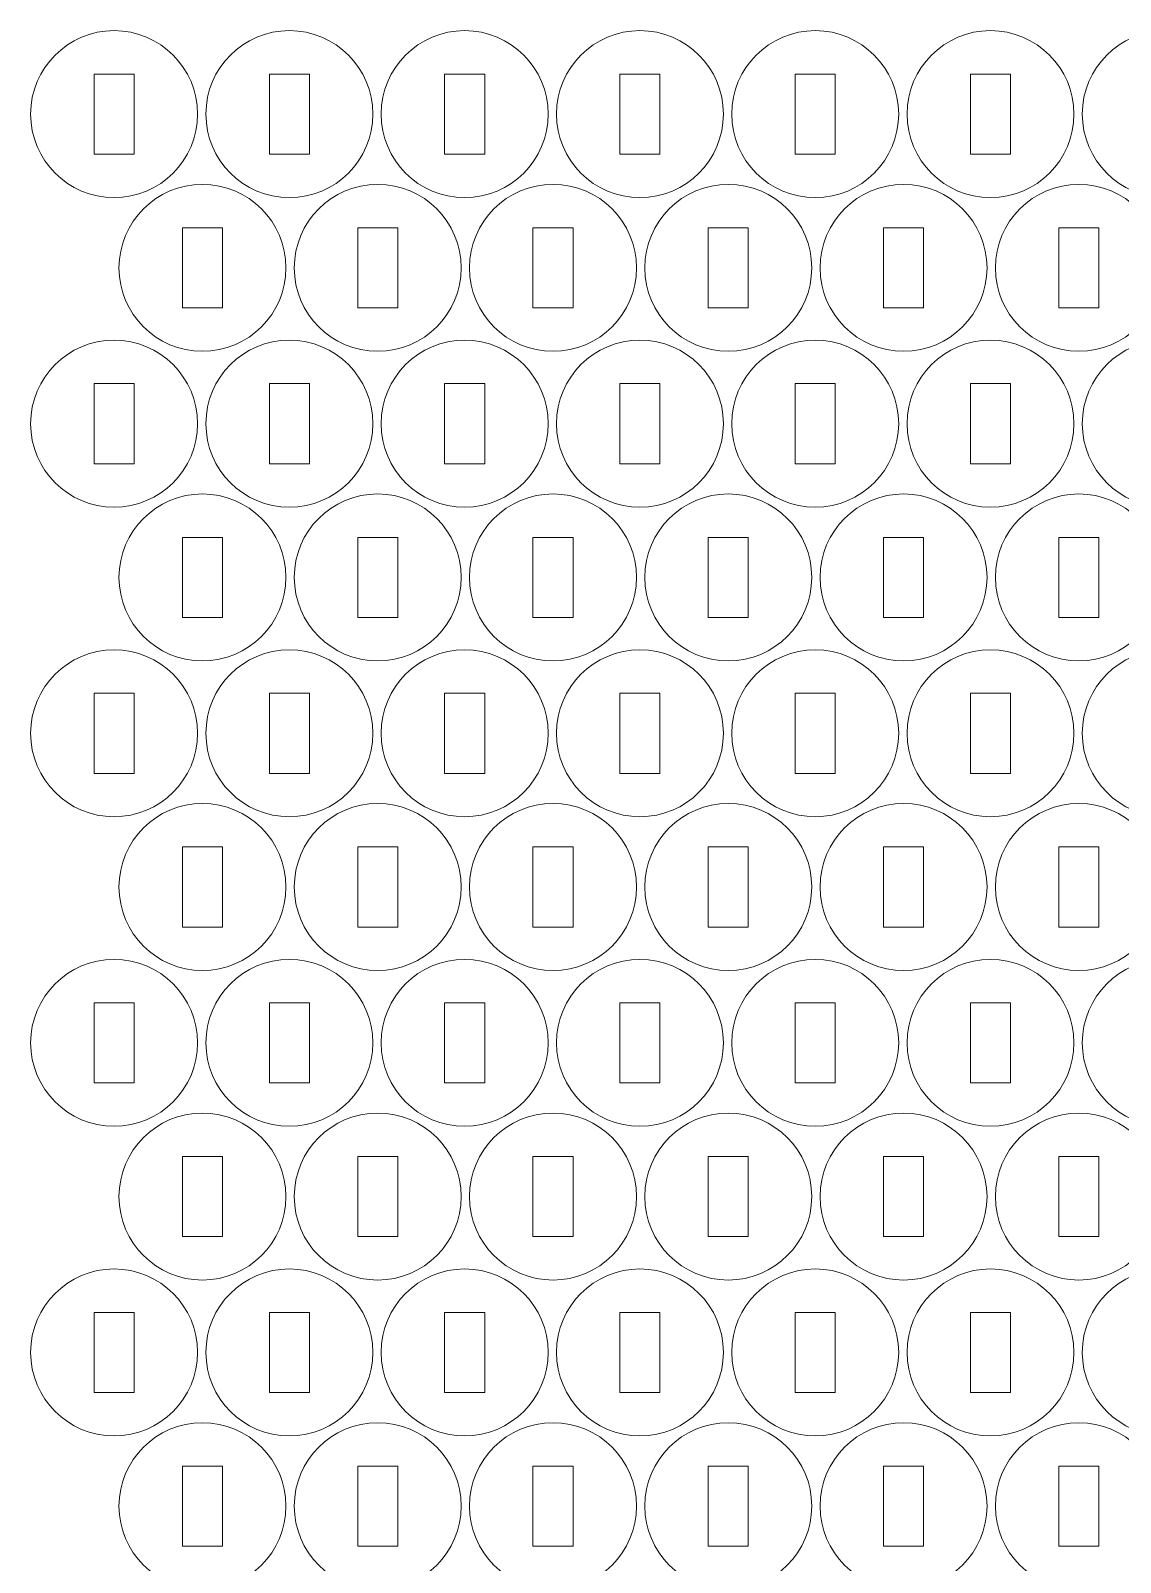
# Model space of a CAD drawing. Header units: millimetres. Extents: x -587 to 587, y -183 to 183.
# Drawn here: x 147.5 to 229.1, y 67.8 to 182.5 of the extents above; entities that cross this region are included whole.
import ezdxf

# ---------------------------------------------------------------- set-up
doc = ezdxf.new("R2010")
doc.units = ezdxf.units.MM
doc.header["$MEASUREMENT"] = 0
doc.layers.add('Camada 1', color=7, linetype='Continuous')

msp = doc.modelspace()

# ---------------------------------------------------------------- linework, layer by layer
at = {"layer": 'Camada 1', "lineweight": 20}
for points in [[(153.7923, 182.5051), (157.2441, 182.5051), (160.0423, 179.7069), (160.0423, 176.2551), (160.0423, 176.2551), (160.0423, 172.8033), (157.2441, 170.0051), (153.7923, 170.0051), (153.7923, 170.0051), (150.3405, 170.0051), (147.5423, 172.8033), (147.5423, 176.2551), (147.5423, 176.2551), (147.5423, 179.7069), (150.3405, 182.5051), (153.7923, 182.5051)], [(166.9156, 182.5051), (170.3674, 182.5051), (173.1656, 179.7069), (173.1656, 176.2551), (173.1656, 176.2551), (173.1656, 172.8033), (170.3674, 170.0051), (166.9156, 170.0051), (166.9156, 170.0051), (163.4638, 170.0051), (160.6656, 172.8033), (160.6656, 176.2551), (160.6656, 176.2551), (160.6656, 179.7069), (163.4638, 182.5051), (166.9156, 182.5051)], [(180.0389, 182.5051), (183.4907, 182.5051), (186.2889, 179.7069), (186.2889, 176.2551), (186.2889, 176.2551), (186.2889, 172.8033), (183.4907, 170.0051), (180.0389, 170.0051), (180.0389, 170.0051), (176.5871, 170.0051), (173.7889, 172.8033), (173.7889, 176.2551), (173.7889, 176.2551), (173.7889, 179.7069), (176.5871, 182.5051), (180.0389, 182.5051)], [(193.1622, 182.5051), (196.614, 182.5051), (199.4122, 179.7069), (199.4122, 176.2551), (199.4122, 176.2551), (199.4122, 172.8033), (196.614, 170.0051), (193.1622, 170.0051), (193.1622, 170.0051), (189.7104, 170.0051), (186.9122, 172.8033), (186.9122, 176.2551), (186.9122, 176.2551), (186.9122, 179.7069), (189.7104, 182.5051), (193.1622, 182.5051)], [(206.2855, 182.5051), (209.7373, 182.5051), (212.5355, 179.7069), (212.5355, 176.2551), (212.5355, 176.2551), (212.5355, 172.8033), (209.7373, 170.0051), (206.2855, 170.0051), (206.2855, 170.0051), (202.8337, 170.0051), (200.0355, 172.8033), (200.0355, 176.2551), (200.0355, 176.2551), (200.0355, 179.7069), (202.8337, 182.5051), (206.2855, 182.5051)], [(219.4088, 182.5051), (222.8606, 182.5051), (225.6588, 179.7069), (225.6588, 176.2551), (225.6588, 176.2551), (225.6588, 172.8033), (222.8606, 170.0051), (219.4088, 170.0051), (219.4088, 170.0051), (215.957, 170.0051), (213.1588, 172.8033), (213.1588, 176.2551), (213.1588, 176.2551), (213.1588, 179.7069), (215.957, 182.5051), (219.4088, 182.5051)], [(232.5321, 182.5051), (235.9839, 182.5051), (238.7821, 179.7069), (238.7821, 176.2551), (238.7821, 176.2551), (238.7821, 172.8033), (235.9839, 170.0051), (232.5321, 170.0051), (232.5321, 170.0051), (229.0803, 170.0051), (226.2821, 172.8033), (226.2821, 176.2551), (226.2821, 176.2551), (226.2821, 179.7069), (229.0803, 182.5051), (232.5321, 182.5051)], [(152.2923, 179.2551), (152.2923, 179.2551), (155.2923, 179.2551), (155.2923, 179.2551), (155.2923, 179.2551), (155.2923, 179.2551), (155.2923, 173.2551), (155.2923, 173.2551), (155.2923, 173.2551), (155.2923, 173.2551), (152.2923, 173.2551), (152.2923, 173.2551), (152.2923, 173.2551), (152.2923, 173.2551), (152.2923, 179.2551), (152.2923, 179.2551)], [(165.4156, 179.2551), (165.4156, 179.2551), (168.4156, 179.2551), (168.4156, 179.2551), (168.4156, 179.2551), (168.4156, 179.2551), (168.4156, 173.2551), (168.4156, 173.2551), (168.4156, 173.2551), (168.4156, 173.2551), (165.4156, 173.2551), (165.4156, 173.2551), (165.4156, 173.2551), (165.4156, 173.2551), (165.4156, 179.2551), (165.4156, 179.2551)], [(178.5389, 179.2551), (178.5389, 179.2551), (181.5389, 179.2551), (181.5389, 179.2551), (181.5389, 179.2551), (181.5389, 179.2551), (181.5389, 173.2551), (181.5389, 173.2551), (181.5389, 173.2551), (181.5389, 173.2551), (178.5389, 173.2551), (178.5389, 173.2551), (178.5389, 173.2551), (178.5389, 173.2551), (178.5389, 179.2551), (178.5389, 179.2551)], [(191.6622, 179.2551), (191.6622, 179.2551), (194.6622, 179.2551), (194.6622, 179.2551), (194.6622, 179.2551), (194.6622, 179.2551), (194.6622, 173.2551), (194.6622, 173.2551), (194.6622, 173.2551), (194.6622, 173.2551), (191.6622, 173.2551), (191.6622, 173.2551), (191.6622, 173.2551), (191.6622, 173.2551), (191.6622, 179.2551), (191.6622, 179.2551)], [(204.7855, 179.2551), (204.7855, 179.2551), (207.7855, 179.2551), (207.7855, 179.2551), (207.7855, 179.2551), (207.7855, 179.2551), (207.7855, 173.2551), (207.7855, 173.2551), (207.7855, 173.2551), (207.7855, 173.2551), (204.7855, 173.2551), (204.7855, 173.2551), (204.7855, 173.2551), (204.7855, 173.2551), (204.7855, 179.2551), (204.7855, 179.2551)], [(217.9088, 179.2551), (217.9088, 179.2551), (220.9088, 179.2551), (220.9088, 179.2551), (220.9088, 179.2551), (220.9088, 179.2551), (220.9088, 173.2551), (220.9088, 173.2551), (220.9088, 173.2551), (220.9088, 173.2551), (217.9088, 173.2551), (217.9088, 173.2551), (217.9088, 173.2551), (217.9088, 173.2551), (217.9088, 179.2551), (217.9088, 179.2551)], [(160.4069, 170.9956), (163.8587, 170.9956), (166.6569, 168.1974), (166.6569, 164.7456), (166.6569, 164.7456), (166.6569, 161.2938), (163.8587, 158.4956), (160.4069, 158.4956), (160.4069, 158.4956), (156.9551, 158.4956), (154.1569, 161.2938), (154.1569, 164.7456), (154.1569, 164.7456), (154.1569, 168.1974), (156.9551, 170.9956), (160.4069, 170.9956)], [(173.5302, 170.9956), (176.982, 170.9956), (179.7802, 168.1974), (179.7802, 164.7456), (179.7802, 164.7456), (179.7802, 161.2938), (176.982, 158.4956), (173.5302, 158.4956), (173.5302, 158.4956), (170.0784, 158.4956), (167.2802, 161.2938), (167.2802, 164.7456), (167.2802, 164.7456), (167.2802, 168.1974), (170.0784, 170.9956), (173.5302, 170.9956)], [(186.6535, 170.9956), (190.1053, 170.9956), (192.9035, 168.1974), (192.9035, 164.7456), (192.9035, 164.7456), (192.9035, 161.2938), (190.1053, 158.4956), (186.6535, 158.4956), (186.6535, 158.4956), (183.2017, 158.4956), (180.4035, 161.2938), (180.4035, 164.7456), (180.4035, 164.7456), (180.4035, 168.1974), (183.2017, 170.9956), (186.6535, 170.9956)], [(199.7768, 170.9956), (203.2286, 170.9956), (206.0268, 168.1974), (206.0268, 164.7456), (206.0268, 164.7456), (206.0268, 161.2938), (203.2286, 158.4956), (199.7768, 158.4956), (199.7768, 158.4956), (196.325, 158.4956), (193.5268, 161.2938), (193.5268, 164.7456), (193.5268, 164.7456), (193.5268, 168.1974), (196.325, 170.9956), (199.7768, 170.9956)], [(212.9001, 170.9956), (216.3519, 170.9956), (219.1501, 168.1974), (219.1501, 164.7456), (219.1501, 164.7456), (219.1501, 161.2938), (216.3519, 158.4956), (212.9001, 158.4956), (212.9001, 158.4956), (209.4483, 158.4956), (206.6501, 161.2938), (206.6501, 164.7456), (206.6501, 164.7456), (206.6501, 168.1974), (209.4483, 170.9956), (212.9001, 170.9956)], [(226.0234, 170.9956), (229.4752, 170.9956), (232.2734, 168.1974), (232.2734, 164.7456), (232.2734, 164.7456), (232.2734, 161.2938), (229.4752, 158.4956), (226.0234, 158.4956), (226.0234, 158.4956), (222.5716, 158.4956), (219.7734, 161.2938), (219.7734, 164.7456), (219.7734, 164.7456), (219.7734, 168.1974), (222.5716, 170.9956), (226.0234, 170.9956)], [(158.9069, 167.7456), (158.9069, 167.7456), (161.9069, 167.7456), (161.9069, 167.7456), (161.9069, 167.7456), (161.9069, 167.7456), (161.9069, 161.7456), (161.9069, 161.7456), (161.9069, 161.7456), (161.9069, 161.7456), (158.9069, 161.7456), (158.9069, 161.7456), (158.9069, 161.7456), (158.9069, 161.7456), (158.9069, 167.7456), (158.9069, 167.7456)], [(172.0302, 167.7456), (172.0302, 167.7456), (175.0302, 167.7456), (175.0302, 167.7456), (175.0302, 167.7456), (175.0302, 167.7456), (175.0302, 161.7456), (175.0302, 161.7456), (175.0302, 161.7456), (175.0302, 161.7456), (172.0302, 161.7456), (172.0302, 161.7456), (172.0302, 161.7456), (172.0302, 161.7456), (172.0302, 167.7456), (172.0302, 167.7456)], [(185.1535, 167.7456), (185.1535, 167.7456), (188.1535, 167.7456), (188.1535, 167.7456), (188.1535, 167.7456), (188.1535, 167.7456), (188.1535, 161.7456), (188.1535, 161.7456), (188.1535, 161.7456), (188.1535, 161.7456), (185.1535, 161.7456), (185.1535, 161.7456), (185.1535, 161.7456), (185.1535, 161.7456), (185.1535, 167.7456), (185.1535, 167.7456)], [(198.2768, 167.7456), (198.2768, 167.7456), (201.2768, 167.7456), (201.2768, 167.7456), (201.2768, 167.7456), (201.2768, 167.7456), (201.2768, 161.7456), (201.2768, 161.7456), (201.2768, 161.7456), (201.2768, 161.7456), (198.2768, 161.7456), (198.2768, 161.7456), (198.2768, 161.7456), (198.2768, 161.7456), (198.2768, 167.7456), (198.2768, 167.7456)], [(211.4001, 167.7456), (211.4001, 167.7456), (214.4001, 167.7456), (214.4001, 167.7456), (214.4001, 167.7456), (214.4001, 167.7456), (214.4001, 161.7456), (214.4001, 161.7456), (214.4001, 161.7456), (214.4001, 161.7456), (211.4001, 161.7456), (211.4001, 161.7456), (211.4001, 161.7456), (211.4001, 161.7456), (211.4001, 167.7456), (211.4001, 167.7456)], [(224.5234, 167.7456), (224.5234, 167.7456), (227.5234, 167.7456), (227.5234, 167.7456), (227.5234, 167.7456), (227.5234, 167.7456), (227.5234, 161.7456), (227.5234, 161.7456), (227.5234, 161.7456), (227.5234, 161.7456), (224.5234, 161.7456), (224.5234, 161.7456), (224.5234, 161.7456), (224.5234, 161.7456), (224.5234, 167.7456), (224.5234, 167.7456)], [(153.7923, 159.3275), (157.2441, 159.3275), (160.0423, 156.5293), (160.0423, 153.0775), (160.0423, 153.0775), (160.0423, 149.6257), (157.2441, 146.8275), (153.7923, 146.8275), (153.7923, 146.8275), (150.3405, 146.8275), (147.5423, 149.6257), (147.5423, 153.0775), (147.5423, 153.0775), (147.5423, 156.5293), (150.3405, 159.3275), (153.7923, 159.3275)], [(166.9156, 159.3275), (170.3674, 159.3275), (173.1656, 156.5293), (173.1656, 153.0775), (173.1656, 153.0775), (173.1656, 149.6257), (170.3674, 146.8275), (166.9156, 146.8275), (166.9156, 146.8275), (163.4638, 146.8275), (160.6656, 149.6257), (160.6656, 153.0775), (160.6656, 153.0775), (160.6656, 156.5293), (163.4638, 159.3275), (166.9156, 159.3275)], [(180.0389, 159.3275), (183.4907, 159.3275), (186.2889, 156.5293), (186.2889, 153.0775), (186.2889, 153.0775), (186.2889, 149.6257), (183.4907, 146.8275), (180.0389, 146.8275), (180.0389, 146.8275), (176.5871, 146.8275), (173.7889, 149.6257), (173.7889, 153.0775), (173.7889, 153.0775), (173.7889, 156.5293), (176.5871, 159.3275), (180.0389, 159.3275)], [(193.1622, 159.3275), (196.614, 159.3275), (199.4122, 156.5293), (199.4122, 153.0775), (199.4122, 153.0775), (199.4122, 149.6257), (196.614, 146.8275), (193.1622, 146.8275), (193.1622, 146.8275), (189.7104, 146.8275), (186.9122, 149.6257), (186.9122, 153.0775), (186.9122, 153.0775), (186.9122, 156.5293), (189.7104, 159.3275), (193.1622, 159.3275)], [(206.2855, 159.3275), (209.7373, 159.3275), (212.5355, 156.5293), (212.5355, 153.0775), (212.5355, 153.0775), (212.5355, 149.6257), (209.7373, 146.8275), (206.2855, 146.8275), (206.2855, 146.8275), (202.8337, 146.8275), (200.0355, 149.6257), (200.0355, 153.0775), (200.0355, 153.0775), (200.0355, 156.5293), (202.8337, 159.3275), (206.2855, 159.3275)], [(219.4088, 159.3275), (222.8606, 159.3275), (225.6588, 156.5293), (225.6588, 153.0775), (225.6588, 153.0775), (225.6588, 149.6257), (222.8606, 146.8275), (219.4088, 146.8275), (219.4088, 146.8275), (215.957, 146.8275), (213.1588, 149.6257), (213.1588, 153.0775), (213.1588, 153.0775), (213.1588, 156.5293), (215.957, 159.3275), (219.4088, 159.3275)], [(232.5321, 159.3275), (235.9839, 159.3275), (238.7821, 156.5293), (238.7821, 153.0775), (238.7821, 153.0775), (238.7821, 149.6257), (235.9839, 146.8275), (232.5321, 146.8275), (232.5321, 146.8275), (229.0803, 146.8275), (226.2821, 149.6257), (226.2821, 153.0775), (226.2821, 153.0775), (226.2821, 156.5293), (229.0803, 159.3275), (232.5321, 159.3275)], [(152.2923, 156.0775), (152.2923, 156.0775), (155.2923, 156.0775), (155.2923, 156.0775), (155.2923, 156.0775), (155.2923, 156.0775), (155.2923, 150.0775), (155.2923, 150.0775), (155.2923, 150.0775), (155.2923, 150.0775), (152.2923, 150.0775), (152.2923, 150.0775), (152.2923, 150.0775), (152.2923, 150.0775), (152.2923, 156.0775), (152.2923, 156.0775)], [(165.4156, 156.0775), (165.4156, 156.0775), (168.4156, 156.0775), (168.4156, 156.0775), (168.4156, 156.0775), (168.4156, 156.0775), (168.4156, 150.0775), (168.4156, 150.0775), (168.4156, 150.0775), (168.4156, 150.0775), (165.4156, 150.0775), (165.4156, 150.0775), (165.4156, 150.0775), (165.4156, 150.0775), (165.4156, 156.0775), (165.4156, 156.0775)], [(178.5389, 156.0775), (178.5389, 156.0775), (181.5389, 156.0775), (181.5389, 156.0775), (181.5389, 156.0775), (181.5389, 156.0775), (181.5389, 150.0775), (181.5389, 150.0775), (181.5389, 150.0775), (181.5389, 150.0775), (178.5389, 150.0775), (178.5389, 150.0775), (178.5389, 150.0775), (178.5389, 150.0775), (178.5389, 156.0775), (178.5389, 156.0775)], [(191.6622, 156.0775), (191.6622, 156.0775), (194.6622, 156.0775), (194.6622, 156.0775), (194.6622, 156.0775), (194.6622, 156.0775), (194.6622, 150.0775), (194.6622, 150.0775), (194.6622, 150.0775), (194.6622, 150.0775), (191.6622, 150.0775), (191.6622, 150.0775), (191.6622, 150.0775), (191.6622, 150.0775), (191.6622, 156.0775), (191.6622, 156.0775)], [(204.7855, 156.0775), (204.7855, 156.0775), (207.7855, 156.0775), (207.7855, 156.0775), (207.7855, 156.0775), (207.7855, 156.0775), (207.7855, 150.0775), (207.7855, 150.0775), (207.7855, 150.0775), (207.7855, 150.0775), (204.7855, 150.0775), (204.7855, 150.0775), (204.7855, 150.0775), (204.7855, 150.0775), (204.7855, 156.0775), (204.7855, 156.0775)], [(217.9088, 156.0775), (217.9088, 156.0775), (220.9088, 156.0775), (220.9088, 156.0775), (220.9088, 156.0775), (220.9088, 156.0775), (220.9088, 150.0775), (220.9088, 150.0775), (220.9088, 150.0775), (220.9088, 150.0775), (217.9088, 150.0775), (217.9088, 150.0775), (217.9088, 150.0775), (217.9088, 150.0775), (217.9088, 156.0775), (217.9088, 156.0775)], [(160.4069, 147.818), (163.8587, 147.818), (166.6569, 145.0198), (166.6569, 141.568), (166.6569, 141.568), (166.6569, 138.1162), (163.8587, 135.318), (160.4069, 135.318), (160.4069, 135.318), (156.9551, 135.318), (154.1569, 138.1162), (154.1569, 141.568), (154.1569, 141.568), (154.1569, 145.0198), (156.9551, 147.818), (160.4069, 147.818)], [(173.5302, 147.818), (176.982, 147.818), (179.7802, 145.0198), (179.7802, 141.568), (179.7802, 141.568), (179.7802, 138.1162), (176.982, 135.318), (173.5302, 135.318), (173.5302, 135.318), (170.0784, 135.318), (167.2802, 138.1162), (167.2802, 141.568), (167.2802, 141.568), (167.2802, 145.0198), (170.0784, 147.818), (173.5302, 147.818)], [(186.6535, 147.818), (190.1053, 147.818), (192.9035, 145.0198), (192.9035, 141.568), (192.9035, 141.568), (192.9035, 138.1162), (190.1053, 135.318), (186.6535, 135.318), (186.6535, 135.318), (183.2017, 135.318), (180.4035, 138.1162), (180.4035, 141.568), (180.4035, 141.568), (180.4035, 145.0198), (183.2017, 147.818), (186.6535, 147.818)], [(199.7768, 147.818), (203.2286, 147.818), (206.0268, 145.0198), (206.0268, 141.568), (206.0268, 141.568), (206.0268, 138.1162), (203.2286, 135.318), (199.7768, 135.318), (199.7768, 135.318), (196.325, 135.318), (193.5268, 138.1162), (193.5268, 141.568), (193.5268, 141.568), (193.5268, 145.0198), (196.325, 147.818), (199.7768, 147.818)], [(212.9001, 147.818), (216.3519, 147.818), (219.1501, 145.0198), (219.1501, 141.568), (219.1501, 141.568), (219.1501, 138.1162), (216.3519, 135.318), (212.9001, 135.318), (212.9001, 135.318), (209.4483, 135.318), (206.6501, 138.1162), (206.6501, 141.568), (206.6501, 141.568), (206.6501, 145.0198), (209.4483, 147.818), (212.9001, 147.818)], [(226.0234, 147.818), (229.4752, 147.818), (232.2734, 145.0198), (232.2734, 141.568), (232.2734, 141.568), (232.2734, 138.1162), (229.4752, 135.318), (226.0234, 135.318), (226.0234, 135.318), (222.5716, 135.318), (219.7734, 138.1162), (219.7734, 141.568), (219.7734, 141.568), (219.7734, 145.0198), (222.5716, 147.818), (226.0234, 147.818)], [(158.9069, 144.568), (158.9069, 144.568), (161.9069, 144.568), (161.9069, 144.568), (161.9069, 144.568), (161.9069, 144.568), (161.9069, 138.568), (161.9069, 138.568), (161.9069, 138.568), (161.9069, 138.568), (158.9069, 138.568), (158.9069, 138.568), (158.9069, 138.568), (158.9069, 138.568), (158.9069, 144.568), (158.9069, 144.568)], [(172.0302, 144.568), (172.0302, 144.568), (175.0302, 144.568), (175.0302, 144.568), (175.0302, 144.568), (175.0302, 144.568), (175.0302, 138.568), (175.0302, 138.568), (175.0302, 138.568), (175.0302, 138.568), (172.0302, 138.568), (172.0302, 138.568), (172.0302, 138.568), (172.0302, 138.568), (172.0302, 144.568), (172.0302, 144.568)], [(185.1535, 144.568), (185.1535, 144.568), (188.1535, 144.568), (188.1535, 144.568), (188.1535, 144.568), (188.1535, 144.568), (188.1535, 138.568), (188.1535, 138.568), (188.1535, 138.568), (188.1535, 138.568), (185.1535, 138.568), (185.1535, 138.568), (185.1535, 138.568), (185.1535, 138.568), (185.1535, 144.568), (185.1535, 144.568)], [(198.2768, 144.568), (198.2768, 144.568), (201.2768, 144.568), (201.2768, 144.568), (201.2768, 144.568), (201.2768, 144.568), (201.2768, 138.568), (201.2768, 138.568), (201.2768, 138.568), (201.2768, 138.568), (198.2768, 138.568), (198.2768, 138.568), (198.2768, 138.568), (198.2768, 138.568), (198.2768, 144.568), (198.2768, 144.568)], [(211.4001, 144.568), (211.4001, 144.568), (214.4001, 144.568), (214.4001, 144.568), (214.4001, 144.568), (214.4001, 144.568), (214.4001, 138.568), (214.4001, 138.568), (214.4001, 138.568), (214.4001, 138.568), (211.4001, 138.568), (211.4001, 138.568), (211.4001, 138.568), (211.4001, 138.568), (211.4001, 144.568), (211.4001, 144.568)], [(224.5234, 144.568), (224.5234, 144.568), (227.5234, 144.568), (227.5234, 144.568), (227.5234, 144.568), (227.5234, 144.568), (227.5234, 138.568), (227.5234, 138.568), (227.5234, 138.568), (227.5234, 138.568), (224.5234, 138.568), (224.5234, 138.568), (224.5234, 138.568), (224.5234, 138.568), (224.5234, 144.568), (224.5234, 144.568)], [(153.7923, 136.1499), (157.2441, 136.1499), (160.0423, 133.3517), (160.0423, 129.8999), (160.0423, 129.8999), (160.0423, 126.4481), (157.2441, 123.6499), (153.7923, 123.6499), (153.7923, 123.6499), (150.3405, 123.6499), (147.5423, 126.4481), (147.5423, 129.8999), (147.5423, 129.8999), (147.5423, 133.3517), (150.3405, 136.1499), (153.7923, 136.1499)], [(166.9156, 136.1499), (170.3674, 136.1499), (173.1656, 133.3517), (173.1656, 129.8999), (173.1656, 129.8999), (173.1656, 126.4481), (170.3674, 123.6499), (166.9156, 123.6499), (166.9156, 123.6499), (163.4638, 123.6499), (160.6656, 126.4481), (160.6656, 129.8999), (160.6656, 129.8999), (160.6656, 133.3517), (163.4638, 136.1499), (166.9156, 136.1499)], [(180.0389, 136.1499), (183.4907, 136.1499), (186.2889, 133.3517), (186.2889, 129.8999), (186.2889, 129.8999), (186.2889, 126.4481), (183.4907, 123.6499), (180.0389, 123.6499), (180.0389, 123.6499), (176.5871, 123.6499), (173.7889, 126.4481), (173.7889, 129.8999), (173.7889, 129.8999), (173.7889, 133.3517), (176.5871, 136.1499), (180.0389, 136.1499)], [(193.1622, 136.1499), (196.614, 136.1499), (199.4122, 133.3517), (199.4122, 129.8999), (199.4122, 129.8999), (199.4122, 126.4481), (196.614, 123.6499), (193.1622, 123.6499), (193.1622, 123.6499), (189.7104, 123.6499), (186.9122, 126.4481), (186.9122, 129.8999), (186.9122, 129.8999), (186.9122, 133.3517), (189.7104, 136.1499), (193.1622, 136.1499)], [(206.2855, 136.1499), (209.7373, 136.1499), (212.5355, 133.3517), (212.5355, 129.8999), (212.5355, 129.8999), (212.5355, 126.4481), (209.7373, 123.6499), (206.2855, 123.6499), (206.2855, 123.6499), (202.8337, 123.6499), (200.0355, 126.4481), (200.0355, 129.8999), (200.0355, 129.8999), (200.0355, 133.3517), (202.8337, 136.1499), (206.2855, 136.1499)], [(219.4088, 136.1499), (222.8606, 136.1499), (225.6588, 133.3517), (225.6588, 129.8999), (225.6588, 129.8999), (225.6588, 126.4481), (222.8606, 123.6499), (219.4088, 123.6499), (219.4088, 123.6499), (215.957, 123.6499), (213.1588, 126.4481), (213.1588, 129.8999), (213.1588, 129.8999), (213.1588, 133.3517), (215.957, 136.1499), (219.4088, 136.1499)], [(232.5321, 136.1499), (235.9839, 136.1499), (238.7821, 133.3517), (238.7821, 129.8999), (238.7821, 129.8999), (238.7821, 126.4481), (235.9839, 123.6499), (232.5321, 123.6499), (232.5321, 123.6499), (229.0803, 123.6499), (226.2821, 126.4481), (226.2821, 129.8999), (226.2821, 129.8999), (226.2821, 133.3517), (229.0803, 136.1499), (232.5321, 136.1499)], [(152.2923, 132.8999), (152.2923, 132.8999), (155.2923, 132.8999), (155.2923, 132.8999), (155.2923, 132.8999), (155.2923, 132.8999), (155.2923, 126.8999), (155.2923, 126.8999), (155.2923, 126.8999), (155.2923, 126.8999), (152.2923, 126.8999), (152.2923, 126.8999), (152.2923, 126.8999), (152.2923, 126.8999), (152.2923, 132.8999), (152.2923, 132.8999)], [(165.4156, 132.8999), (165.4156, 132.8999), (168.4156, 132.8999), (168.4156, 132.8999), (168.4156, 132.8999), (168.4156, 132.8999), (168.4156, 126.8999), (168.4156, 126.8999), (168.4156, 126.8999), (168.4156, 126.8999), (165.4156, 126.8999), (165.4156, 126.8999), (165.4156, 126.8999), (165.4156, 126.8999), (165.4156, 132.8999), (165.4156, 132.8999)], [(178.5389, 132.8999), (178.5389, 132.8999), (181.5389, 132.8999), (181.5389, 132.8999), (181.5389, 132.8999), (181.5389, 132.8999), (181.5389, 126.8999), (181.5389, 126.8999), (181.5389, 126.8999), (181.5389, 126.8999), (178.5389, 126.8999), (178.5389, 126.8999), (178.5389, 126.8999), (178.5389, 126.8999), (178.5389, 132.8999), (178.5389, 132.8999)], [(191.6622, 132.8999), (191.6622, 132.8999), (194.6622, 132.8999), (194.6622, 132.8999), (194.6622, 132.8999), (194.6622, 132.8999), (194.6622, 126.8999), (194.6622, 126.8999), (194.6622, 126.8999), (194.6622, 126.8999), (191.6622, 126.8999), (191.6622, 126.8999), (191.6622, 126.8999), (191.6622, 126.8999), (191.6622, 132.8999), (191.6622, 132.8999)], [(204.7855, 132.8999), (204.7855, 132.8999), (207.7855, 132.8999), (207.7855, 132.8999), (207.7855, 132.8999), (207.7855, 132.8999), (207.7855, 126.8999), (207.7855, 126.8999), (207.7855, 126.8999), (207.7855, 126.8999), (204.7855, 126.8999), (204.7855, 126.8999), (204.7855, 126.8999), (204.7855, 126.8999), (204.7855, 132.8999), (204.7855, 132.8999)], [(217.9088, 132.8999), (217.9088, 132.8999), (220.9088, 132.8999), (220.9088, 132.8999), (220.9088, 132.8999), (220.9088, 132.8999), (220.9088, 126.8999), (220.9088, 126.8999), (220.9088, 126.8999), (220.9088, 126.8999), (217.9088, 126.8999), (217.9088, 126.8999), (217.9088, 126.8999), (217.9088, 126.8999), (217.9088, 132.8999), (217.9088, 132.8999)], [(160.4069, 124.6404), (163.8587, 124.6404), (166.6569, 121.8422), (166.6569, 118.3904), (166.6569, 118.3904), (166.6569, 114.9386), (163.8587, 112.1404), (160.4069, 112.1404), (160.4069, 112.1404), (156.9551, 112.1404), (154.1569, 114.9386), (154.1569, 118.3904), (154.1569, 118.3904), (154.1569, 121.8422), (156.9551, 124.6404), (160.4069, 124.6404)], [(173.5302, 124.6404), (176.982, 124.6404), (179.7802, 121.8422), (179.7802, 118.3904), (179.7802, 118.3904), (179.7802, 114.9386), (176.982, 112.1404), (173.5302, 112.1404), (173.5302, 112.1404), (170.0784, 112.1404), (167.2802, 114.9386), (167.2802, 118.3904), (167.2802, 118.3904), (167.2802, 121.8422), (170.0784, 124.6404), (173.5302, 124.6404)], [(186.6535, 124.6404), (190.1053, 124.6404), (192.9035, 121.8422), (192.9035, 118.3904), (192.9035, 118.3904), (192.9035, 114.9386), (190.1053, 112.1404), (186.6535, 112.1404), (186.6535, 112.1404), (183.2017, 112.1404), (180.4035, 114.9386), (180.4035, 118.3904), (180.4035, 118.3904), (180.4035, 121.8422), (183.2017, 124.6404), (186.6535, 124.6404)], [(199.7768, 124.6404), (203.2286, 124.6404), (206.0268, 121.8422), (206.0268, 118.3904), (206.0268, 118.3904), (206.0268, 114.9386), (203.2286, 112.1404), (199.7768, 112.1404), (199.7768, 112.1404), (196.325, 112.1404), (193.5268, 114.9386), (193.5268, 118.3904), (193.5268, 118.3904), (193.5268, 121.8422), (196.325, 124.6404), (199.7768, 124.6404)], [(212.9001, 124.6404), (216.3519, 124.6404), (219.1501, 121.8422), (219.1501, 118.3904), (219.1501, 118.3904), (219.1501, 114.9386), (216.3519, 112.1404), (212.9001, 112.1404), (212.9001, 112.1404), (209.4483, 112.1404), (206.6501, 114.9386), (206.6501, 118.3904), (206.6501, 118.3904), (206.6501, 121.8422), (209.4483, 124.6404), (212.9001, 124.6404)], [(226.0234, 124.6404), (229.4752, 124.6404), (232.2734, 121.8422), (232.2734, 118.3904), (232.2734, 118.3904), (232.2734, 114.9386), (229.4752, 112.1404), (226.0234, 112.1404), (226.0234, 112.1404), (222.5716, 112.1404), (219.7734, 114.9386), (219.7734, 118.3904), (219.7734, 118.3904), (219.7734, 121.8422), (222.5716, 124.6404), (226.0234, 124.6404)], [(158.9069, 121.3904), (158.9069, 121.3904), (161.9069, 121.3904), (161.9069, 121.3904), (161.9069, 121.3904), (161.9069, 121.3904), (161.9069, 115.3904), (161.9069, 115.3904), (161.9069, 115.3904), (161.9069, 115.3904), (158.9069, 115.3904), (158.9069, 115.3904), (158.9069, 115.3904), (158.9069, 115.3904), (158.9069, 121.3904), (158.9069, 121.3904)], [(172.0302, 121.3904), (172.0302, 121.3904), (175.0302, 121.3904), (175.0302, 121.3904), (175.0302, 121.3904), (175.0302, 121.3904), (175.0302, 115.3904), (175.0302, 115.3904), (175.0302, 115.3904), (175.0302, 115.3904), (172.0302, 115.3904), (172.0302, 115.3904), (172.0302, 115.3904), (172.0302, 115.3904), (172.0302, 121.3904), (172.0302, 121.3904)], [(185.1535, 121.3904), (185.1535, 121.3904), (188.1535, 121.3904), (188.1535, 121.3904), (188.1535, 121.3904), (188.1535, 121.3904), (188.1535, 115.3904), (188.1535, 115.3904), (188.1535, 115.3904), (188.1535, 115.3904), (185.1535, 115.3904), (185.1535, 115.3904), (185.1535, 115.3904), (185.1535, 115.3904), (185.1535, 121.3904), (185.1535, 121.3904)], [(198.2768, 121.3904), (198.2768, 121.3904), (201.2768, 121.3904), (201.2768, 121.3904), (201.2768, 121.3904), (201.2768, 121.3904), (201.2768, 115.3904), (201.2768, 115.3904), (201.2768, 115.3904), (201.2768, 115.3904), (198.2768, 115.3904), (198.2768, 115.3904), (198.2768, 115.3904), (198.2768, 115.3904), (198.2768, 121.3904), (198.2768, 121.3904)], [(211.4001, 121.3904), (211.4001, 121.3904), (214.4001, 121.3904), (214.4001, 121.3904), (214.4001, 121.3904), (214.4001, 121.3904), (214.4001, 115.3904), (214.4001, 115.3904), (214.4001, 115.3904), (214.4001, 115.3904), (211.4001, 115.3904), (211.4001, 115.3904), (211.4001, 115.3904), (211.4001, 115.3904), (211.4001, 121.3904), (211.4001, 121.3904)], [(224.5234, 121.3904), (224.5234, 121.3904), (227.5234, 121.3904), (227.5234, 121.3904), (227.5234, 121.3904), (227.5234, 121.3904), (227.5234, 115.3904), (227.5234, 115.3904), (227.5234, 115.3904), (227.5234, 115.3904), (224.5234, 115.3904), (224.5234, 115.3904), (224.5234, 115.3904), (224.5234, 115.3904), (224.5234, 121.3904), (224.5234, 121.3904)], [(153.7923, 112.9723), (157.2441, 112.9723), (160.0423, 110.1741), (160.0423, 106.7223), (160.0423, 106.7223), (160.0423, 103.2705), (157.2441, 100.4723), (153.7923, 100.4723), (153.7923, 100.4723), (150.3405, 100.4723), (147.5423, 103.2705), (147.5423, 106.7223), (147.5423, 106.7223), (147.5423, 110.1741), (150.3405, 112.9723), (153.7923, 112.9723)], [(166.9156, 112.9723), (170.3674, 112.9723), (173.1656, 110.1741), (173.1656, 106.7223), (173.1656, 106.7223), (173.1656, 103.2705), (170.3674, 100.4723), (166.9156, 100.4723), (166.9156, 100.4723), (163.4638, 100.4723), (160.6656, 103.2705), (160.6656, 106.7223), (160.6656, 106.7223), (160.6656, 110.1741), (163.4638, 112.9723), (166.9156, 112.9723)], [(180.0389, 112.9723), (183.4907, 112.9723), (186.2889, 110.1741), (186.2889, 106.7223), (186.2889, 106.7223), (186.2889, 103.2705), (183.4907, 100.4723), (180.0389, 100.4723), (180.0389, 100.4723), (176.5871, 100.4723), (173.7889, 103.2705), (173.7889, 106.7223), (173.7889, 106.7223), (173.7889, 110.1741), (176.5871, 112.9723), (180.0389, 112.9723)], [(193.1622, 112.9723), (196.614, 112.9723), (199.4122, 110.1741), (199.4122, 106.7223), (199.4122, 106.7223), (199.4122, 103.2705), (196.614, 100.4723), (193.1622, 100.4723), (193.1622, 100.4723), (189.7104, 100.4723), (186.9122, 103.2705), (186.9122, 106.7223), (186.9122, 106.7223), (186.9122, 110.1741), (189.7104, 112.9723), (193.1622, 112.9723)], [(206.2855, 112.9723), (209.7373, 112.9723), (212.5355, 110.1741), (212.5355, 106.7223), (212.5355, 106.7223), (212.5355, 103.2705), (209.7373, 100.4723), (206.2855, 100.4723), (206.2855, 100.4723), (202.8337, 100.4723), (200.0355, 103.2705), (200.0355, 106.7223), (200.0355, 106.7223), (200.0355, 110.1741), (202.8337, 112.9723), (206.2855, 112.9723)], [(219.4088, 112.9723), (222.8606, 112.9723), (225.6588, 110.1741), (225.6588, 106.7223), (225.6588, 106.7223), (225.6588, 103.2705), (222.8606, 100.4723), (219.4088, 100.4723), (219.4088, 100.4723), (215.957, 100.4723), (213.1588, 103.2705), (213.1588, 106.7223), (213.1588, 106.7223), (213.1588, 110.1741), (215.957, 112.9723), (219.4088, 112.9723)], [(232.5321, 112.9723), (235.9839, 112.9723), (238.7821, 110.1741), (238.7821, 106.7223), (238.7821, 106.7223), (238.7821, 103.2705), (235.9839, 100.4723), (232.5321, 100.4723), (232.5321, 100.4723), (229.0803, 100.4723), (226.2821, 103.2705), (226.2821, 106.7223), (226.2821, 106.7223), (226.2821, 110.1741), (229.0803, 112.9723), (232.5321, 112.9723)], [(152.2923, 109.7223), (152.2923, 109.7223), (155.2923, 109.7223), (155.2923, 109.7223), (155.2923, 109.7223), (155.2923, 109.7223), (155.2923, 103.7223), (155.2923, 103.7223), (155.2923, 103.7223), (155.2923, 103.7223), (152.2923, 103.7223), (152.2923, 103.7223), (152.2923, 103.7223), (152.2923, 103.7223), (152.2923, 109.7223), (152.2923, 109.7223)], [(165.4156, 109.7223), (165.4156, 109.7223), (168.4156, 109.7223), (168.4156, 109.7223), (168.4156, 109.7223), (168.4156, 109.7223), (168.4156, 103.7223), (168.4156, 103.7223), (168.4156, 103.7223), (168.4156, 103.7223), (165.4156, 103.7223), (165.4156, 103.7223), (165.4156, 103.7223), (165.4156, 103.7223), (165.4156, 109.7223), (165.4156, 109.7223)], [(178.5389, 109.7223), (178.5389, 109.7223), (181.5389, 109.7223), (181.5389, 109.7223), (181.5389, 109.7223), (181.5389, 109.7223), (181.5389, 103.7223), (181.5389, 103.7223), (181.5389, 103.7223), (181.5389, 103.7223), (178.5389, 103.7223), (178.5389, 103.7223), (178.5389, 103.7223), (178.5389, 103.7223), (178.5389, 109.7223), (178.5389, 109.7223)], [(191.6622, 109.7223), (191.6622, 109.7223), (194.6622, 109.7223), (194.6622, 109.7223), (194.6622, 109.7223), (194.6622, 109.7223), (194.6622, 103.7223), (194.6622, 103.7223), (194.6622, 103.7223), (194.6622, 103.7223), (191.6622, 103.7223), (191.6622, 103.7223), (191.6622, 103.7223), (191.6622, 103.7223), (191.6622, 109.7223), (191.6622, 109.7223)], [(204.7855, 109.7223), (204.7855, 109.7223), (207.7855, 109.7223), (207.7855, 109.7223), (207.7855, 109.7223), (207.7855, 109.7223), (207.7855, 103.7223), (207.7855, 103.7223), (207.7855, 103.7223), (207.7855, 103.7223), (204.7855, 103.7223), (204.7855, 103.7223), (204.7855, 103.7223), (204.7855, 103.7223), (204.7855, 109.7223), (204.7855, 109.7223)], [(217.9088, 109.7223), (217.9088, 109.7223), (220.9088, 109.7223), (220.9088, 109.7223), (220.9088, 109.7223), (220.9088, 109.7223), (220.9088, 103.7223), (220.9088, 103.7223), (220.9088, 103.7223), (220.9088, 103.7223), (217.9088, 103.7223), (217.9088, 103.7223), (217.9088, 103.7223), (217.9088, 103.7223), (217.9088, 109.7223), (217.9088, 109.7223)], [(160.4069, 101.4628), (163.8587, 101.4628), (166.6569, 98.6646), (166.6569, 95.2128), (166.6569, 95.2128), (166.6569, 91.761), (163.8587, 88.9628), (160.4069, 88.9628), (160.4069, 88.9628), (156.9551, 88.9628), (154.1569, 91.761), (154.1569, 95.2128), (154.1569, 95.2128), (154.1569, 98.6646), (156.9551, 101.4628), (160.4069, 101.4628)], [(173.5302, 101.4628), (176.982, 101.4628), (179.7802, 98.6646), (179.7802, 95.2128), (179.7802, 95.2128), (179.7802, 91.761), (176.982, 88.9628), (173.5302, 88.9628), (173.5302, 88.9628), (170.0784, 88.9628), (167.2802, 91.761), (167.2802, 95.2128), (167.2802, 95.2128), (167.2802, 98.6646), (170.0784, 101.4628), (173.5302, 101.4628)], [(186.6535, 101.4628), (190.1053, 101.4628), (192.9035, 98.6646), (192.9035, 95.2128), (192.9035, 95.2128), (192.9035, 91.761), (190.1053, 88.9628), (186.6535, 88.9628), (186.6535, 88.9628), (183.2017, 88.9628), (180.4035, 91.761), (180.4035, 95.2128), (180.4035, 95.2128), (180.4035, 98.6646), (183.2017, 101.4628), (186.6535, 101.4628)], [(199.7768, 101.4628), (203.2286, 101.4628), (206.0268, 98.6646), (206.0268, 95.2128), (206.0268, 95.2128), (206.0268, 91.761), (203.2286, 88.9628), (199.7768, 88.9628), (199.7768, 88.9628), (196.325, 88.9628), (193.5268, 91.761), (193.5268, 95.2128), (193.5268, 95.2128), (193.5268, 98.6646), (196.325, 101.4628), (199.7768, 101.4628)], [(212.9001, 101.4628), (216.3519, 101.4628), (219.1501, 98.6646), (219.1501, 95.2128), (219.1501, 95.2128), (219.1501, 91.761), (216.3519, 88.9628), (212.9001, 88.9628), (212.9001, 88.9628), (209.4483, 88.9628), (206.6501, 91.761), (206.6501, 95.2128), (206.6501, 95.2128), (206.6501, 98.6646), (209.4483, 101.4628), (212.9001, 101.4628)], [(226.0234, 101.4628), (229.4752, 101.4628), (232.2734, 98.6646), (232.2734, 95.2128), (232.2734, 95.2128), (232.2734, 91.761), (229.4752, 88.9628), (226.0234, 88.9628), (226.0234, 88.9628), (222.5716, 88.9628), (219.7734, 91.761), (219.7734, 95.2128), (219.7734, 95.2128), (219.7734, 98.6646), (222.5716, 101.4628), (226.0234, 101.4628)], [(158.9069, 98.2128), (158.9069, 98.2128), (161.9069, 98.2128), (161.9069, 98.2128), (161.9069, 98.2128), (161.9069, 98.2128), (161.9069, 92.2128), (161.9069, 92.2128), (161.9069, 92.2128), (161.9069, 92.2128), (158.9069, 92.2128), (158.9069, 92.2128), (158.9069, 92.2128), (158.9069, 92.2128), (158.9069, 98.2128), (158.9069, 98.2128)], [(172.0302, 98.2128), (172.0302, 98.2128), (175.0302, 98.2128), (175.0302, 98.2128), (175.0302, 98.2128), (175.0302, 98.2128), (175.0302, 92.2128), (175.0302, 92.2128), (175.0302, 92.2128), (175.0302, 92.2128), (172.0302, 92.2128), (172.0302, 92.2128), (172.0302, 92.2128), (172.0302, 92.2128), (172.0302, 98.2128), (172.0302, 98.2128)], [(185.1535, 98.2128), (185.1535, 98.2128), (188.1535, 98.2128), (188.1535, 98.2128), (188.1535, 98.2128), (188.1535, 98.2128), (188.1535, 92.2128), (188.1535, 92.2128), (188.1535, 92.2128), (188.1535, 92.2128), (185.1535, 92.2128), (185.1535, 92.2128), (185.1535, 92.2128), (185.1535, 92.2128), (185.1535, 98.2128), (185.1535, 98.2128)], [(198.2768, 98.2128), (198.2768, 98.2128), (201.2768, 98.2128), (201.2768, 98.2128), (201.2768, 98.2128), (201.2768, 98.2128), (201.2768, 92.2128), (201.2768, 92.2128), (201.2768, 92.2128), (201.2768, 92.2128), (198.2768, 92.2128), (198.2768, 92.2128), (198.2768, 92.2128), (198.2768, 92.2128), (198.2768, 98.2128), (198.2768, 98.2128)], [(211.4001, 98.2128), (211.4001, 98.2128), (214.4001, 98.2128), (214.4001, 98.2128), (214.4001, 98.2128), (214.4001, 98.2128), (214.4001, 92.2128), (214.4001, 92.2128), (214.4001, 92.2128), (214.4001, 92.2128), (211.4001, 92.2128), (211.4001, 92.2128), (211.4001, 92.2128), (211.4001, 92.2128), (211.4001, 98.2128), (211.4001, 98.2128)], [(224.5234, 98.2128), (224.5234, 98.2128), (227.5234, 98.2128), (227.5234, 98.2128), (227.5234, 98.2128), (227.5234, 98.2128), (227.5234, 92.2128), (227.5234, 92.2128), (227.5234, 92.2128), (227.5234, 92.2128), (224.5234, 92.2128), (224.5234, 92.2128), (224.5234, 92.2128), (224.5234, 92.2128), (224.5234, 98.2128), (224.5234, 98.2128)], [(153.7923, 89.7947), (157.2441, 89.7947), (160.0423, 86.9965), (160.0423, 83.5447), (160.0423, 83.5447), (160.0423, 80.0929), (157.2441, 77.2947), (153.7923, 77.2947), (153.7923, 77.2947), (150.3405, 77.2947), (147.5423, 80.0929), (147.5423, 83.5447), (147.5423, 83.5447), (147.5423, 86.9965), (150.3405, 89.7947), (153.7923, 89.7947)], [(166.9156, 89.7947), (170.3674, 89.7947), (173.1656, 86.9965), (173.1656, 83.5447), (173.1656, 83.5447), (173.1656, 80.0929), (170.3674, 77.2947), (166.9156, 77.2947), (166.9156, 77.2947), (163.4638, 77.2947), (160.6656, 80.0929), (160.6656, 83.5447), (160.6656, 83.5447), (160.6656, 86.9965), (163.4638, 89.7947), (166.9156, 89.7947)], [(180.0389, 89.7947), (183.4907, 89.7947), (186.2889, 86.9965), (186.2889, 83.5447), (186.2889, 83.5447), (186.2889, 80.0929), (183.4907, 77.2947), (180.0389, 77.2947), (180.0389, 77.2947), (176.5871, 77.2947), (173.7889, 80.0929), (173.7889, 83.5447), (173.7889, 83.5447), (173.7889, 86.9965), (176.5871, 89.7947), (180.0389, 89.7947)], [(193.1622, 89.7947), (196.614, 89.7947), (199.4122, 86.9965), (199.4122, 83.5447), (199.4122, 83.5447), (199.4122, 80.0929), (196.614, 77.2947), (193.1622, 77.2947), (193.1622, 77.2947), (189.7104, 77.2947), (186.9122, 80.0929), (186.9122, 83.5447), (186.9122, 83.5447), (186.9122, 86.9965), (189.7104, 89.7947), (193.1622, 89.7947)], [(206.2855, 89.7947), (209.7373, 89.7947), (212.5355, 86.9965), (212.5355, 83.5447), (212.5355, 83.5447), (212.5355, 80.0929), (209.7373, 77.2947), (206.2855, 77.2947), (206.2855, 77.2947), (202.8337, 77.2947), (200.0355, 80.0929), (200.0355, 83.5447), (200.0355, 83.5447), (200.0355, 86.9965), (202.8337, 89.7947), (206.2855, 89.7947)], [(219.4088, 89.7947), (222.8606, 89.7947), (225.6588, 86.9965), (225.6588, 83.5447), (225.6588, 83.5447), (225.6588, 80.0929), (222.8606, 77.2947), (219.4088, 77.2947), (219.4088, 77.2947), (215.957, 77.2947), (213.1588, 80.0929), (213.1588, 83.5447), (213.1588, 83.5447), (213.1588, 86.9965), (215.957, 89.7947), (219.4088, 89.7947)], [(232.5321, 89.7947), (235.9839, 89.7947), (238.7821, 86.9965), (238.7821, 83.5447), (238.7821, 83.5447), (238.7821, 80.0929), (235.9839, 77.2947), (232.5321, 77.2947), (232.5321, 77.2947), (229.0803, 77.2947), (226.2821, 80.0929), (226.2821, 83.5447), (226.2821, 83.5447), (226.2821, 86.9965), (229.0803, 89.7947), (232.5321, 89.7947)], [(152.2923, 86.5447), (152.2923, 86.5447), (155.2923, 86.5447), (155.2923, 86.5447), (155.2923, 86.5447), (155.2923, 86.5447), (155.2923, 80.5447), (155.2923, 80.5447), (155.2923, 80.5447), (155.2923, 80.5447), (152.2923, 80.5447), (152.2923, 80.5447), (152.2923, 80.5447), (152.2923, 80.5447), (152.2923, 86.5447), (152.2923, 86.5447)], [(165.4156, 86.5447), (165.4156, 86.5447), (168.4156, 86.5447), (168.4156, 86.5447), (168.4156, 86.5447), (168.4156, 86.5447), (168.4156, 80.5447), (168.4156, 80.5447), (168.4156, 80.5447), (168.4156, 80.5447), (165.4156, 80.5447), (165.4156, 80.5447), (165.4156, 80.5447), (165.4156, 80.5447), (165.4156, 86.5447), (165.4156, 86.5447)], [(178.5389, 86.5447), (178.5389, 86.5447), (181.5389, 86.5447), (181.5389, 86.5447), (181.5389, 86.5447), (181.5389, 86.5447), (181.5389, 80.5447), (181.5389, 80.5447), (181.5389, 80.5447), (181.5389, 80.5447), (178.5389, 80.5447), (178.5389, 80.5447), (178.5389, 80.5447), (178.5389, 80.5447), (178.5389, 86.5447), (178.5389, 86.5447)], [(191.6622, 86.5447), (191.6622, 86.5447), (194.6622, 86.5447), (194.6622, 86.5447), (194.6622, 86.5447), (194.6622, 86.5447), (194.6622, 80.5447), (194.6622, 80.5447), (194.6622, 80.5447), (194.6622, 80.5447), (191.6622, 80.5447), (191.6622, 80.5447), (191.6622, 80.5447), (191.6622, 80.5447), (191.6622, 86.5447), (191.6622, 86.5447)], [(204.7855, 86.5447), (204.7855, 86.5447), (207.7855, 86.5447), (207.7855, 86.5447), (207.7855, 86.5447), (207.7855, 86.5447), (207.7855, 80.5447), (207.7855, 80.5447), (207.7855, 80.5447), (207.7855, 80.5447), (204.7855, 80.5447), (204.7855, 80.5447), (204.7855, 80.5447), (204.7855, 80.5447), (204.7855, 86.5447), (204.7855, 86.5447)], [(217.9088, 86.5447), (217.9088, 86.5447), (220.9088, 86.5447), (220.9088, 86.5447), (220.9088, 86.5447), (220.9088, 86.5447), (220.9088, 80.5447), (220.9088, 80.5447), (220.9088, 80.5447), (220.9088, 80.5447), (217.9088, 80.5447), (217.9088, 80.5447), (217.9088, 80.5447), (217.9088, 80.5447), (217.9088, 86.5447), (217.9088, 86.5447)], [(160.4069, 78.2852), (163.8587, 78.2852), (166.6569, 75.487), (166.6569, 72.0352), (166.6569, 72.0352), (166.6569, 68.5834), (163.8587, 65.7852), (160.4069, 65.7852), (160.4069, 65.7852), (156.9551, 65.7852), (154.1569, 68.5834), (154.1569, 72.0352), (154.1569, 72.0352), (154.1569, 75.487), (156.9551, 78.2852), (160.4069, 78.2852)], [(173.5302, 78.2852), (176.982, 78.2852), (179.7802, 75.487), (179.7802, 72.0352), (179.7802, 72.0352), (179.7802, 68.5834), (176.982, 65.7852), (173.5302, 65.7852), (173.5302, 65.7852), (170.0784, 65.7852), (167.2802, 68.5834), (167.2802, 72.0352), (167.2802, 72.0352), (167.2802, 75.487), (170.0784, 78.2852), (173.5302, 78.2852)], [(186.6535, 78.2852), (190.1053, 78.2852), (192.9035, 75.487), (192.9035, 72.0352), (192.9035, 72.0352), (192.9035, 68.5834), (190.1053, 65.7852), (186.6535, 65.7852), (186.6535, 65.7852), (183.2017, 65.7852), (180.4035, 68.5834), (180.4035, 72.0352), (180.4035, 72.0352), (180.4035, 75.487), (183.2017, 78.2852), (186.6535, 78.2852)], [(199.7768, 78.2852), (203.2286, 78.2852), (206.0268, 75.487), (206.0268, 72.0352), (206.0268, 72.0352), (206.0268, 68.5834), (203.2286, 65.7852), (199.7768, 65.7852), (199.7768, 65.7852), (196.325, 65.7852), (193.5268, 68.5834), (193.5268, 72.0352), (193.5268, 72.0352), (193.5268, 75.487), (196.325, 78.2852), (199.7768, 78.2852)], [(212.9001, 78.2852), (216.3519, 78.2852), (219.1501, 75.487), (219.1501, 72.0352), (219.1501, 72.0352), (219.1501, 68.5834), (216.3519, 65.7852), (212.9001, 65.7852), (212.9001, 65.7852), (209.4483, 65.7852), (206.6501, 68.5834), (206.6501, 72.0352), (206.6501, 72.0352), (206.6501, 75.487), (209.4483, 78.2852), (212.9001, 78.2852)], [(226.0234, 78.2852), (229.4752, 78.2852), (232.2734, 75.487), (232.2734, 72.0352), (232.2734, 72.0352), (232.2734, 68.5834), (229.4752, 65.7852), (226.0234, 65.7852), (226.0234, 65.7852), (222.5716, 65.7852), (219.7734, 68.5834), (219.7734, 72.0352), (219.7734, 72.0352), (219.7734, 75.487), (222.5716, 78.2852), (226.0234, 78.2852)], [(158.9069, 75.0352), (158.9069, 75.0352), (161.9069, 75.0352), (161.9069, 75.0352), (161.9069, 75.0352), (161.9069, 75.0352), (161.9069, 69.0352), (161.9069, 69.0352), (161.9069, 69.0352), (161.9069, 69.0352), (158.9069, 69.0352), (158.9069, 69.0352), (158.9069, 69.0352), (158.9069, 69.0352), (158.9069, 75.0352), (158.9069, 75.0352)], [(172.0302, 75.0352), (172.0302, 75.0352), (175.0302, 75.0352), (175.0302, 75.0352), (175.0302, 75.0352), (175.0302, 75.0352), (175.0302, 69.0352), (175.0302, 69.0352), (175.0302, 69.0352), (175.0302, 69.0352), (172.0302, 69.0352), (172.0302, 69.0352), (172.0302, 69.0352), (172.0302, 69.0352), (172.0302, 75.0352), (172.0302, 75.0352)], [(185.1535, 75.0352), (185.1535, 75.0352), (188.1535, 75.0352), (188.1535, 75.0352), (188.1535, 75.0352), (188.1535, 75.0352), (188.1535, 69.0352), (188.1535, 69.0352), (188.1535, 69.0352), (188.1535, 69.0352), (185.1535, 69.0352), (185.1535, 69.0352), (185.1535, 69.0352), (185.1535, 69.0352), (185.1535, 75.0352), (185.1535, 75.0352)], [(198.2768, 75.0352), (198.2768, 75.0352), (201.2768, 75.0352), (201.2768, 75.0352), (201.2768, 75.0352), (201.2768, 75.0352), (201.2768, 69.0352), (201.2768, 69.0352), (201.2768, 69.0352), (201.2768, 69.0352), (198.2768, 69.0352), (198.2768, 69.0352), (198.2768, 69.0352), (198.2768, 69.0352), (198.2768, 75.0352), (198.2768, 75.0352)], [(211.4001, 75.0352), (211.4001, 75.0352), (214.4001, 75.0352), (214.4001, 75.0352), (214.4001, 75.0352), (214.4001, 75.0352), (214.4001, 69.0352), (214.4001, 69.0352), (214.4001, 69.0352), (214.4001, 69.0352), (211.4001, 69.0352), (211.4001, 69.0352), (211.4001, 69.0352), (211.4001, 69.0352), (211.4001, 75.0352), (211.4001, 75.0352)], [(224.5234, 75.0352), (224.5234, 75.0352), (227.5234, 75.0352), (227.5234, 75.0352), (227.5234, 75.0352), (227.5234, 75.0352), (227.5234, 69.0352), (227.5234, 69.0352), (227.5234, 69.0352), (227.5234, 69.0352), (224.5234, 69.0352), (224.5234, 69.0352), (224.5234, 69.0352), (224.5234, 69.0352), (224.5234, 75.0352), (224.5234, 75.0352)]]:
    msp.add_open_spline(points, degree=3, knots=[0, 0, 0, 0, 0.2, 0.2, 0.2, 0.2, 0.4, 0.4, 0.4, 0.4, 0.6, 0.6, 0.6, 0.6, 1, 1, 1, 1], dxfattribs=at)

doc.saveas('drawing.dxf')
